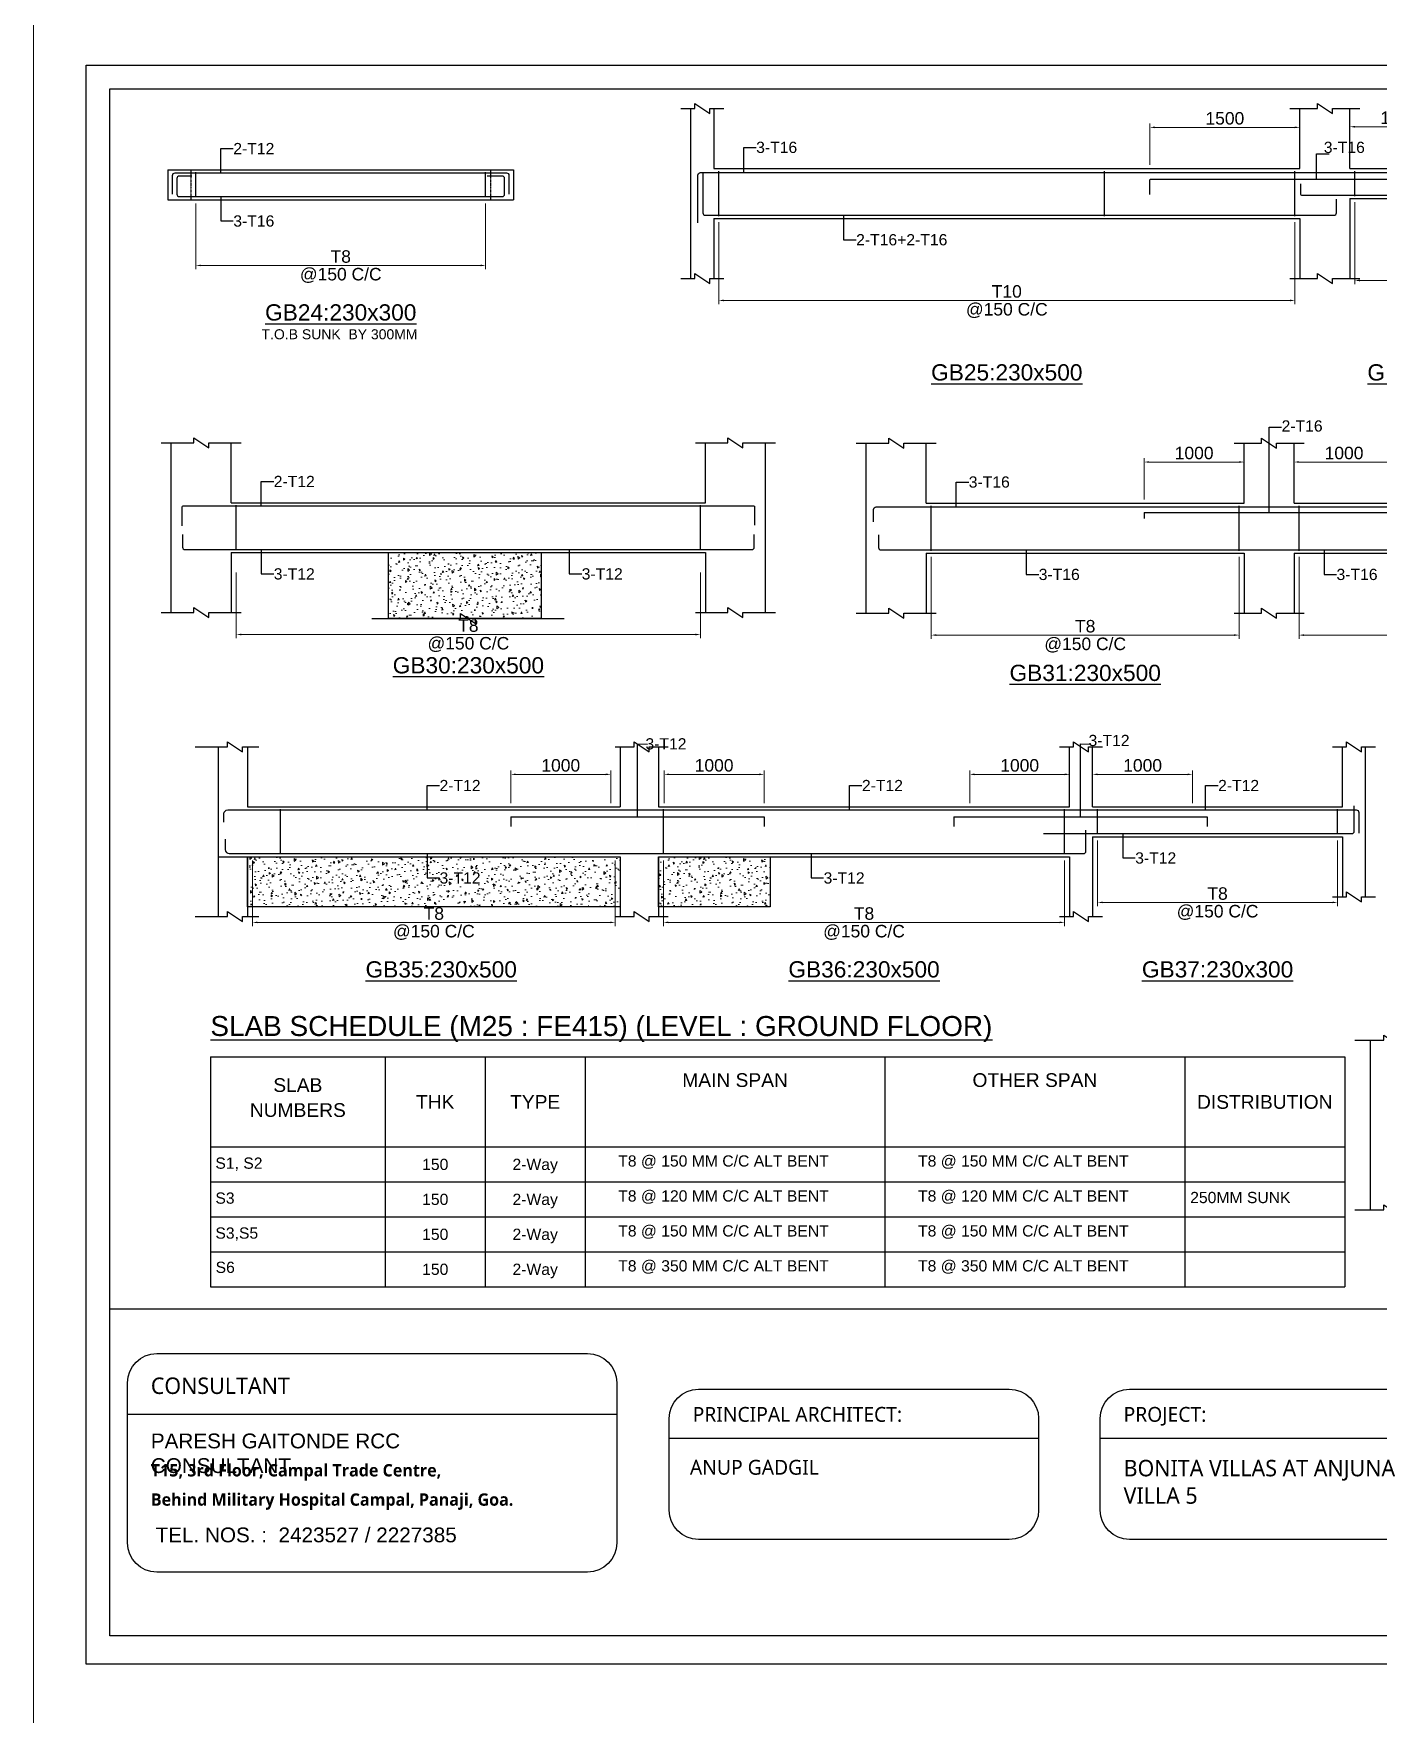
# Model space of a CAD drawing. Header units: millimetres. Extents: x 660818 to 959388, y -495289 to 50450.
# Drawn here: x 756397 to 783308, y -186586 to -152937 of the extents above; entities that cross this region are included whole.
import ezdxf
from ezdxf.enums import TextEntityAlignment as Align

# ---------------------------------------------------------------- set-up
doc = ezdxf.new("R2010")
doc.units = ezdxf.units.MM
doc.header["$LTSCALE"] = 0.01
doc.header["$MEASUREMENT"] = 0
doc.header["$PDMODE"] = 35
doc.linetypes.add('SCHidden', pattern=[0.375, 0.25, -0.125])
for name, color, linetype in [('Concrete Line', 2, 'Continuous'), ('Cut Line', 31, 'Continuous'), ('Dimension', 31, 'Continuous'), ('Labels', 4, 'Continuous'), ('Link', 225, 'Continuous'), ('RAFT', 1, 'Continuous'), ('Reinforcement', 130, 'Continuous'), ('Schedule Border', 60, 'Continuous'), ('Schedule Header', 4, 'Continuous'), ('Schedule Line', 60, 'Continuous'), ('Text', 7, 'Continuous')]:
    doc.layers.add(name, color=color, linetype=linetype)
doc.layers.add('E-Switch board', color=71, linetype='Continuous', lineweight=20)
doc.layers.add('elevation', color=123, linetype='Continuous', lineweight=15)
doc.styles.add('SC-FGT2', font='sanss___.ttf')
doc.styles.add('SC-FTG1', font='SansSerif')
doc.styles.add('SC-SansSerif', font='SansSerif')
doc.styles.get("Standard").update_dxf_attribs({"font": 'arial.ttf'})
doc.dimstyles.new('SCBBSDimStyl', dxfattribs={"dimtxt": 250, "dimasz": 100, "dimexe": 75, "dimexo": 75, "dimgap": 50, "dimtad": 1, "dimtoh": 1, "dimdec": 0, "dimzin": 0, "dimdsep": 46, "dimtxsty": 'SC-SansSerif', "dimcen": 0.045, "dimclrd": 8, "dimclre": 8, "dimclrt": 31, "dimadec": 0, "dimazin": 0, "dimtfac": 1, "dimtdec": 0, "dimtix": 1, "dimtofl": 0, "dimtmove": 0, "dimatfit": 3, "dimfxl": 1, "dimtolj": 1, "dimtzin": 0, "dimlwd": 0, "dimlwe": 0, "dimarcsym": 0})
doc.dimstyles.get("Standard").update_dxf_attribs({"dimtxt": 200, "dimasz": 0.18, "dimexe": 0.18, "dimexo": 0.0625, "dimgap": 0.09, "dimtad": 0, "dimtih": 1, "dimtoh": 1, "dimdec": 1, "dimzin": 0, "dimdsep": 46, "dimtxsty": 'Standard', "dimcen": 0.09, "dimadec": 0, "dimazin": 0, "dimtfac": 1, "dimtdec": 1, "dimtofl": 0, "dimtmove": 0, "dimatfit": 3, "dimfxl": 1, "dimtolj": 1, "dimtzin": 0, "dimarcsym": 0})

# ---------------------------------------------------------------- blocks, each defined once
blk = doc.blocks.new('*D821')
at = {"layer": 'Defpoints', "color": 0, "transparency": 16777216}
for p in [(760452, -163652), (769742, -163652), (769742, -164967)]:
    blk.add_point(p, dxfattribs=at)
at = {"layer": 'Dimension', "color": 8, "lineweight": 0, "transparency": 16777216}
for p, q in [((760452, -163727), (760452, -165042)), ((769742, -163727), (769742, -165042)), ((760552, -164967), (769642, -164967))]:
    blk.add_line(p, q, dxfattribs=at)
at = {"layer": 'Dimension', "color": 8, "transparency": 16777216}
for points in [[(760552, -164951), (760552, -164984), (760452, -164967)], [(769642, -164951), (769642, -164984), (769742, -164967)]]:
    blk.add_solid(points, dxfattribs=at)
at = {"layer": 'Dimension', "color": 31, "transparency": 16777216, "char_height": 250, "style": 'SC-SansSerif'}
for s, insert, attachment_point in [('\\A1;T8', (765097, -164917), 8), ('\\A1;@150 C/C', (765097, -165017), 2)]:
    blk.add_mtext(s, dxfattribs=dict(at, insert=insert, attachment_point=attachment_point))
blk = doc.blocks.new('*D822')
at = {"layer": 'Defpoints', "color": 0, "transparency": 16777216}
for p in [(774361, -163339), (780521, -163339), (780521, -164979)]:
    blk.add_point(p, dxfattribs=at)
at = {"layer": 'Dimension', "color": 8, "lineweight": 0, "transparency": 16777216}
for p, q in [((774361, -163414), (774361, -165054)), ((780521, -163414), (780521, -165054)), ((774461, -164979), (780421, -164979))]:
    blk.add_line(p, q, dxfattribs=at)
at = {"layer": 'Dimension', "color": 8, "transparency": 16777216}
for points in [[(774461, -164962), (774461, -164996), (774361, -164979)], [(780421, -164962), (780421, -164996), (780521, -164979)]]:
    blk.add_solid(points, dxfattribs=at)
at = {"layer": 'Dimension', "color": 31, "transparency": 16777216, "char_height": 250, "style": 'SC-SansSerif'}
for s, insert, attachment_point in [('\\A1;T8', (777441, -164929), 8), ('\\A1;@150 C/C', (777441, -165029), 2)]:
    blk.add_mtext(s, dxfattribs=dict(at, insert=insert, attachment_point=attachment_point))
blk = doc.blocks.new('*D823')
at = {"layer": 'Defpoints', "color": 0, "transparency": 16777216}
for p in [(781721, -163339), (790351, -163339), (790351, -164979)]:
    blk.add_point(p, dxfattribs=at)
at = {"layer": 'Dimension', "color": 8, "lineweight": 0, "transparency": 16777216}
for p, q in [((781721, -163414), (781721, -165054)), ((790351, -163414), (790351, -165054)), ((781821, -164979), (790251, -164979))]:
    blk.add_line(p, q, dxfattribs=at)
at = {"layer": 'Dimension', "color": 8, "transparency": 16777216}
for points in [[(781821, -164962), (781821, -164996), (781721, -164979)], [(790251, -164962), (790251, -164996), (790351, -164979)]]:
    blk.add_solid(points, dxfattribs=at)
at = {"layer": 'Dimension', "color": 31, "transparency": 16777216, "char_height": 250, "attachment_point": 5, "style": 'SC-SansSerif'}
for s, insert in [('\\A1;T8', (786036, -164800)), ('\\A1;@120 C/C', (786036, -165181))]:
    blk.add_mtext(s, dxfattribs=dict(at, insert=insert))
blk = doc.blocks.new('*D808')
at = {"layer": 'Defpoints', "color": 0, "transparency": 16777216}
for p in [(780621, -161514), (778621, -162339), (780621, -162339)]:
    blk.add_point(p, dxfattribs=at)
at = {"layer": 'Dimension', "color": 8, "lineweight": 0, "transparency": 16777216}
for p, q in [((778621, -162264), (778621, -161439)), ((778721, -161514), (780521, -161514)), ((780621, -162264), (780621, -161439))]:
    blk.add_line(p, q, dxfattribs=at)
at = {"layer": 'Dimension', "color": 8, "transparency": 16777216}
for points in [[(778721, -161497), (778721, -161531), (778621, -161514)], [(780521, -161497), (780521, -161531), (780621, -161514)]]:
    blk.add_solid(points, dxfattribs=at)
at = {"layer": 'Dimension', "color": 31, "transparency": 16777216, "insert": (779621, -161335), "char_height": 250, "attachment_point": 5, "style": 'SC-SansSerif'}
blk.add_mtext('\\A1;1000', dxfattribs=at)
blk = doc.blocks.new('*D809')
at = {"layer": 'Defpoints', "color": 0, "transparency": 16777216}
for p in [(783621, -161514), (781621, -162339), (783621, -162339)]:
    blk.add_point(p, dxfattribs=at)
at = {"layer": 'Dimension', "color": 8, "lineweight": 0, "transparency": 16777216}
for p, q in [((781621, -162264), (781621, -161439)), ((781721, -161514), (783521, -161514)), ((783621, -162264), (783621, -161439))]:
    blk.add_line(p, q, dxfattribs=at)
at = {"layer": 'Dimension', "color": 8, "transparency": 16777216}
for points in [[(781721, -161497), (781721, -161531), (781621, -161514)], [(783521, -161497), (783521, -161531), (783621, -161514)]]:
    blk.add_solid(points, dxfattribs=at)
at = {"layer": 'Dimension', "color": 31, "transparency": 16777216, "insert": (782621, -161335), "char_height": 250, "attachment_point": 5, "style": 'SC-SansSerif'}
blk.add_mtext('\\A1;1000', dxfattribs=at)
blk = doc.blocks.new('*D810')
at = {"layer": 'Defpoints', "color": 0, "transparency": 16777216}
for p in [(760776, -169416), (768036, -169416), (768036, -170731)]:
    blk.add_point(p, dxfattribs=at)
at = {"layer": 'Dimension', "color": 8, "lineweight": 0, "transparency": 16777216}
for p, q in [((760776, -169491), (760776, -170806)), ((768036, -169491), (768036, -170806)), ((760876, -170731), (767936, -170731))]:
    blk.add_line(p, q, dxfattribs=at)
at = {"layer": 'Dimension', "color": 8, "transparency": 16777216}
for points in [[(760876, -170714), (760876, -170747), (760776, -170731)], [(767936, -170714), (767936, -170747), (768036, -170731)]]:
    blk.add_solid(points, dxfattribs=at)
at = {"layer": 'Dimension', "color": 31, "transparency": 16777216, "char_height": 250, "style": 'SC-SansSerif'}
for s, insert, attachment_point in [('\\A1;T8', (764406, -170681), 8), ('\\A1;@150 C/C', (764406, -170781), 2)]:
    blk.add_mtext(s, dxfattribs=dict(at, insert=insert, attachment_point=attachment_point))
blk = doc.blocks.new('*D811')
at = {"layer": 'Defpoints', "color": 0, "transparency": 16777216}
for p in [(769000, -169416), (777030, -169416), (777030, -170731)]:
    blk.add_point(p, dxfattribs=at)
at = {"layer": 'Dimension', "color": 8, "lineweight": 0, "transparency": 16777216}
for p, q in [((769000, -169491), (769000, -170806)), ((777030, -169491), (777030, -170806)), ((769100, -170731), (776930, -170731))]:
    blk.add_line(p, q, dxfattribs=at)
at = {"layer": 'Dimension', "color": 8, "transparency": 16777216}
for points in [[(769100, -170714), (769100, -170747), (769000, -170731)], [(776930, -170714), (776930, -170747), (777030, -170731)]]:
    blk.add_solid(points, dxfattribs=at)
at = {"layer": 'Dimension', "color": 31, "transparency": 16777216, "char_height": 250, "style": 'SC-SansSerif'}
for s, insert, attachment_point in [('\\A1;T8', (773015, -170681), 8), ('\\A1;@150 C/C', (773015, -170781), 2)]:
    blk.add_mtext(s, dxfattribs=dict(at, insert=insert, attachment_point=attachment_point))
blk = doc.blocks.new('*D812')
at = {"layer": 'Defpoints', "color": 0, "transparency": 16777216}
for p in [(777690, -169016), (782490, -169016), (782490, -170331)]:
    blk.add_point(p, dxfattribs=at)
at = {"layer": 'Dimension', "color": 8, "lineweight": 0, "transparency": 16777216}
for p, q in [((777690, -169091), (777690, -170406)), ((782490, -169091), (782490, -170406)), ((777790, -170331), (782390, -170331))]:
    blk.add_line(p, q, dxfattribs=at)
at = {"layer": 'Dimension', "color": 8, "transparency": 16777216}
for points in [[(777790, -170314), (777790, -170347), (777690, -170331)], [(782390, -170314), (782390, -170347), (782490, -170331)]]:
    blk.add_solid(points, dxfattribs=at)
at = {"layer": 'Dimension', "color": 31, "transparency": 16777216, "char_height": 250, "style": 'SC-SansSerif'}
for s, insert, attachment_point in [('\\A1;T8', (780090, -170281), 8), ('\\A1;@150 C/C', (780090, -170381), 2)]:
    blk.add_mtext(s, dxfattribs=dict(at, insert=insert, attachment_point=attachment_point))
blk = doc.blocks.new('*D850')
at = {"layer": 'Defpoints', "color": 0, "transparency": 16777216}
for p in [(779590, -167767), (777590, -168416), (779590, -168416)]:
    blk.add_point(p, dxfattribs=at)
at = {"layer": 'Dimension', "color": 8, "lineweight": 0, "transparency": 16777216}
for p, q in [((777590, -168341), (777590, -167692)), ((777690, -167767), (779490, -167767)), ((779590, -168341), (779590, -167692))]:
    blk.add_line(p, q, dxfattribs=at)
at = {"layer": 'Dimension', "color": 8, "transparency": 16777216}
for points in [[(777690, -167750), (777690, -167784), (777590, -167767)], [(779490, -167750), (779490, -167784), (779590, -167767)]]:
    blk.add_solid(points, dxfattribs=at)
at = {"layer": 'Dimension', "color": 31, "transparency": 16777216, "insert": (778590, -167588), "char_height": 250, "attachment_point": 5, "style": 'SC-SansSerif'}
blk.add_mtext('\\A1;1000', dxfattribs=at)
blk = doc.blocks.new('*D813')
at = {"layer": 'Defpoints', "color": 0, "transparency": 16777216}
for p in [(777130, -167767), (775130, -168416), (777130, -168416)]:
    blk.add_point(p, dxfattribs=at)
at = {"layer": 'Dimension', "color": 8, "lineweight": 0, "transparency": 16777216}
for p, q in [((775130, -168341), (775130, -167692)), ((775230, -167767), (777030, -167767)), ((777130, -168341), (777130, -167692))]:
    blk.add_line(p, q, dxfattribs=at)
at = {"layer": 'Dimension', "color": 8, "transparency": 16777216}
for points in [[(775230, -167750), (775230, -167784), (775130, -167767)], [(777030, -167750), (777030, -167784), (777130, -167767)]]:
    blk.add_solid(points, dxfattribs=at)
at = {"layer": 'Dimension', "color": 31, "transparency": 16777216, "insert": (776130, -167588), "char_height": 250, "attachment_point": 5, "style": 'SC-SansSerif'}
blk.add_mtext('\\A1;1000', dxfattribs=at)
blk = doc.blocks.new('*D814')
at = {"layer": 'Defpoints', "color": 0, "transparency": 16777216}
for p in [(771015, -167767), (769015, -168416), (771015, -168416)]:
    blk.add_point(p, dxfattribs=at)
at = {"layer": 'Dimension', "color": 8, "lineweight": 0, "transparency": 16777216}
for p, q in [((769015, -168341), (769015, -167692)), ((769115, -167767), (770915, -167767)), ((771015, -168341), (771015, -167692))]:
    blk.add_line(p, q, dxfattribs=at)
at = {"layer": 'Dimension', "color": 8, "transparency": 16777216}
for points in [[(769115, -167750), (769115, -167784), (769015, -167767)], [(770915, -167750), (770915, -167784), (771015, -167767)]]:
    blk.add_solid(points, dxfattribs=at)
at = {"layer": 'Dimension', "color": 31, "transparency": 16777216, "insert": (770015, -167588), "char_height": 250, "attachment_point": 5, "style": 'SC-SansSerif'}
blk.add_mtext('\\A1;1000', dxfattribs=at)
blk = doc.blocks.new('*D815')
at = {"layer": 'Defpoints', "color": 0, "transparency": 16777216}
for p in [(767946, -167767), (765946, -168416), (767946, -168416)]:
    blk.add_point(p, dxfattribs=at)
at = {"layer": 'Dimension', "color": 8, "lineweight": 0, "transparency": 16777216}
for p, q in [((765946, -168341), (765946, -167692)), ((766046, -167767), (767846, -167767)), ((767946, -168341), (767946, -167692))]:
    blk.add_line(p, q, dxfattribs=at)
at = {"layer": 'Dimension', "color": 8, "transparency": 16777216}
for points in [[(766046, -167750), (766046, -167784), (765946, -167767)], [(767846, -167750), (767846, -167784), (767946, -167767)]]:
    blk.add_solid(points, dxfattribs=at)
at = {"layer": 'Dimension', "color": 31, "transparency": 16777216, "insert": (766946, -167588), "char_height": 250, "attachment_point": 5, "style": 'SC-SansSerif'}
blk.add_mtext('\\A1;1000', dxfattribs=at)
blk = doc.blocks.new('*D817')
at = {"layer": 'Defpoints', "color": 0, "transparency": 16777216}
for p in [(759643, -156263), (765443, -156263), (765443, -157578)]:
    blk.add_point(p, dxfattribs=at)
at = {"layer": 'Dimension', "color": 8, "lineweight": 0, "transparency": 16777216}
for p, q in [((759643, -156338), (759643, -157653)), ((765443, -156338), (765443, -157653)), ((759743, -157578), (765343, -157578))]:
    blk.add_line(p, q, dxfattribs=at)
at = {"layer": 'Dimension', "color": 8, "transparency": 16777216}
for points in [[(759743, -157562), (759743, -157595), (759643, -157578)], [(765343, -157562), (765343, -157595), (765443, -157578)]]:
    blk.add_solid(points, dxfattribs=at)
at = {"layer": 'Dimension', "color": 31, "transparency": 16777216, "char_height": 250, "style": 'SC-SansSerif'}
for s, insert, attachment_point in [('\\A1;T8', (762543, -157528), 8), ('\\A1;@150 C/C', (762543, -157628), 2)]:
    blk.add_mtext(s, dxfattribs=dict(at, insert=insert, attachment_point=attachment_point))
blk = doc.blocks.new('*D836')
at = {"layer": 'Defpoints', "color": 0, "transparency": 16777216}
for p in [(770107, -156639), (781637, -156639), (781637, -158279)]:
    blk.add_point(p, dxfattribs=at)
at = {"layer": 'Dimension', "color": 8, "lineweight": 0, "transparency": 16777216}
for p, q in [((770107, -156714), (770107, -158354)), ((781637, -156714), (781637, -158354)), ((770207, -158279), (781537, -158279))]:
    blk.add_line(p, q, dxfattribs=at)
at = {"layer": 'Dimension', "color": 8, "transparency": 16777216}
for points in [[(770207, -158262), (770207, -158296), (770107, -158279)], [(781537, -158262), (781537, -158296), (781637, -158279)]]:
    blk.add_solid(points, dxfattribs=at)
at = {"layer": 'Dimension', "color": 31, "transparency": 16777216, "char_height": 250, "attachment_point": 5, "style": 'SC-SansSerif'}
for s, insert in [('\\A1;T10', (775872, -158100)), ('\\A1;@150 C/C', (775872, -158481))]:
    blk.add_mtext(s, dxfattribs=dict(at, insert=insert))
blk = doc.blocks.new('*D837')
at = {"layer": 'Defpoints', "color": 0, "transparency": 16777216}
for p in [(782837, -156239), (786367, -156239), (786367, -157879)]:
    blk.add_point(p, dxfattribs=at)
at = {"layer": 'Dimension', "color": 8, "lineweight": 0, "transparency": 16777216}
for p, q in [((782837, -156314), (782837, -157954)), ((786367, -156314), (786367, -157954)), ((782937, -157879), (786267, -157879))]:
    blk.add_line(p, q, dxfattribs=at)
at = {"layer": 'Dimension', "color": 8, "transparency": 16777216}
for points in [[(782937, -157862), (782937, -157896), (782837, -157879)], [(786267, -157862), (786267, -157896), (786367, -157879)]]:
    blk.add_solid(points, dxfattribs=at)
at = {"layer": 'Dimension', "color": 31, "transparency": 16777216, "char_height": 250, "style": 'SC-SansSerif'}
for s, insert, attachment_point in [('\\A1;T8', (784602, -157829), 8), ('\\A1;@150 C/C', (784602, -157929), 2)]:
    blk.add_mtext(s, dxfattribs=dict(at, insert=insert, attachment_point=attachment_point))
blk = doc.blocks.new('*D840')
at = {"layer": 'Defpoints', "color": 0, "transparency": 16777216}
for p in [(781736, -154814), (778736, -155639), (781736, -155639)]:
    blk.add_point(p, dxfattribs=at)
at = {"layer": 'Dimension', "color": 8, "lineweight": 0, "transparency": 16777216}
for p, q in [((778736, -155564), (778736, -154739)), ((781736, -155564), (781736, -154739)), ((778836, -154814), (781636, -154814))]:
    blk.add_line(p, q, dxfattribs=at)
at = {"layer": 'Dimension', "color": 8, "transparency": 16777216}
for points in [[(778836, -154797), (778836, -154831), (778736, -154814)], [(781636, -154797), (781636, -154831), (781736, -154814)]]:
    blk.add_solid(points, dxfattribs=at)
at = {"layer": 'Dimension', "color": 31, "transparency": 16777216, "insert": (780236, -154635), "char_height": 250, "attachment_point": 5, "style": 'SC-SansSerif'}
blk.add_mtext('\\A1;1500', dxfattribs=at)
blk = doc.blocks.new('*D852')
at = {"layer": 'Defpoints', "color": 0, "transparency": 16777216}
for p in [(784736, -154802), (782737, -155639), (784736, -155693)]:
    blk.add_point(p, dxfattribs=at)
at = {"layer": 'Dimension', "color": 8, "lineweight": 0, "transparency": 16777216}
for p, q in [((782737, -155564), (782737, -154727)), ((784736, -155618), (784736, -154727)), ((782837, -154802), (784636, -154802))]:
    blk.add_line(p, q, dxfattribs=at)
at = {"layer": 'Dimension', "color": 8, "transparency": 16777216}
for points in [[(782837, -154785), (782837, -154819), (782737, -154802)], [(784636, -154785), (784636, -154819), (784736, -154802)]]:
    blk.add_solid(points, dxfattribs=at)
at = {"layer": 'Dimension', "color": 31, "transparency": 16777216, "insert": (783736, -154623), "char_height": 250, "attachment_point": 5, "style": 'SC-SansSerif'}
blk.add_mtext('\\A1;1000', dxfattribs=at)

msp = doc.modelspace()

# ---------------------------------------------------------------- hatches: boundary and pattern name
at = {"layer": 'elevation', "ltscale": 0.5}
h = msp.add_hatch(dxfattribs=at)
h.set_pattern_fill('AR-CONC', color=3, scale=50, angle=45)
h.set_pattern_definition([(95, (-253510.21, 664198.65), (275.776, 231.40354), [37.5, -412.5]), (40, (-253510.2, 664198.65), (-314.99608, 216.88407), [30, -330]), (145.451444, (-253487.23, 664217.93), (-39.22008, 448.28761), [31.8701, -350.57106]), (91.1842, (-253580.93, 664269.36), (435.8467, 318.80689), [56.25, -618.75]), (141.635635, (-253544.6, 664295.93), (-13.95003, 674.85583), [47.80517, -525.85688]), (36.184164, (-253580.9, 664269.36), (-13.95003, 674.85583), [45, -495]), (66, (-253527.9, 664287.04), (353.385786, 68.69124), [37.5, -412.5]), (11, (-253527.9, 664287.04), (-170.3543, 342.40422), [30, -330]), (116.451445, (-253498.44, 664292.76), (183.03149, 411.09545), [31.8701, -350.57106]), (82.5, (-253510.21, 664198.65), (-113.396593, 121.994909), [0, -326, 0, -335, 0, -331.25]), (52.5, (-253510.21, 664198.65), (-46.43647, 232.454725), [0, -191, 0, -318.5, 0, -126.25]), (12.5, (-253589.06, 664119.81), (196.709084, 180.760381), [0, -125, 0, -390, 0, -517.5]), (2.5, (-253624.41, 664084.45), (170.79499, 241.579903), [0, -162.5, 0, -259, 0, -367.5])])
h.paths.add_polyline_path([(766554.947, -164643.443), (766554.947, -163328.443), (763501.771, -163328.443), (763501.771, -164643.443)])
h = msp.add_hatch(dxfattribs=at)
h.set_pattern_fill('AR-CONC', color=3, scale=50, angle=45)
h.set_pattern_definition([(95, (-257106.2, 658111.3), (275.776, 231.40354), [37.5, -412.5]), (40, (-257106.2, 658111.3), (-314.99608, 216.88407), [30, -330]), (145.451444, (-257083.23, 658130.57), (-39.22008, 448.28761), [31.8701, -350.57106]), (91.1842, (-257176.9, 658182), (435.8467, 318.80689), [56.25, -618.75]), (141.635635, (-257140.6, 658208.57), (-13.95003, 674.85583), [47.80517, -525.85688]), (36.184164, (-257176.9, 658182), (-13.95003, 674.85583), [45, -495]), (66, (-257123.9, 658199.68), (353.385786, 68.69124), [37.5, -412.5]), (11, (-257123.9, 658199.68), (-170.3543, 342.40422), [30, -330]), (116.451445, (-257094.44, 658205.4), (183.03149, 411.09545), [31.8701, -350.57106]), (82.5, (-257106.21, 658111.29), (-113.396593, 121.994909), [0, -326, 0, -335, 0, -331.25]), (52.5, (-257106.2, 658111.29), (-46.43647, 232.454725), [0, -191, 0, -318.5, 0, -126.25]), (12.5, (-257185.05, 658032.44), (196.709084, 180.760381), [0, -125, 0, -390, 0, -517.5]), (2.5, (-257220.4, 657997.1), (170.79499, 241.579903), [0, -162.5, 0, -259, 0, -367.5])])
h.paths.add_polyline_path([(760675.779, -169415.806), (760675.779, -170421.792), (768135.779, -170421.792), (768135.779, -169415.806)])
h = msp.add_hatch(dxfattribs=at)
h.set_pattern_fill('AR-CONC', color=3, scale=50, angle=45)
h.set_pattern_definition([(95, (-248112.02, 658111.3), (275.776, 231.40354), [37.5, -412.5]), (40, (-248112.02, 658111.3), (-314.99608, 216.88407), [30, -330]), (145.451444, (-248089.04, 658130.57), (-39.22008, 448.28761), [31.8701, -350.57106]), (91.1842, (-248182.73, 658182), (435.8467, 318.80689), [56.25, -618.75]), (141.635635, (-248146.4, 658208.57), (-13.95003, 674.85583), [47.80517, -525.85688]), (36.184164, (-248182.73, 658182), (-13.95003, 674.85583), [45, -495]), (66, (-248129.7, 658199.68), (353.385786, 68.69124), [37.5, -412.5]), (11, (-248129.7, 658199.68), (-170.3543, 342.40422), [30, -330]), (116.451445, (-248100.25, 658205.4), (183.03149, 411.09545), [31.8701, -350.57106]), (82.5, (-248112.02, 658111.29), (-113.396593, 121.994909), [0, -326, 0, -335, 0, -331.25]), (52.5, (-248112.02, 658111.29), (-46.43647, 232.454725), [0, -191, 0, -318.5, 0, -126.25]), (12.5, (-248190.86, 658032.44), (196.709084, 180.760381), [0, -125, 0, -390, 0, -517.5]), (2.5, (-248226.22, 657997.1), (170.79499, 241.579903), [0, -162.5, 0, -259, 0, -367.5])])
h.paths.add_polyline_path([(771139.305, -170421.792), (771139.305, -169415.806), (768899.966, -169415.806), (768899.966, -170421.792)])

# ---------------------------------------------------------------- linework, layer by layer
at = {"color": 151}
for p, q in [((758274.19, -180578.377), (768068.245, -180578.377)), ((769116.962, -181058.766), (776509.121, -181058.766)), ((777741.115, -181058.766), (785860.699, -181058.766))]:
    msp.add_line(p, q, dxfattribs=at)
for points in [[(758860.66, -179362.551), (767481.774, -179362.551, -0.414213562), (768068.245, -179949.021), (768068.245, -183150.704, -0.414213562), (767481.774, -183737.174), (758860.66, -183737.174, -0.414213562), (758274.19, -183150.704), (758274.19, -179949.021, -0.414213562)], [(769703.433, -180076.665), (775922.65, -180076.665, -0.414213562), (776509.121, -180663.136), (776509.121, -182499.232, -0.414213562), (775922.65, -183085.702), (769703.433, -183085.702, -0.414213562), (769116.962, -182499.232), (769116.962, -180663.136, -0.414213562)], [(778327.586, -180076.665), (785274.229, -180076.665, -0.414213562), (785860.699, -180663.136), (785860.699, -182499.232, -0.414213562), (785274.229, -183085.702), (778327.586, -183085.702, -0.414213562), (777741.115, -182499.232), (777741.115, -180663.136, -0.414213562)]]:
    msp.add_lwpolyline(points, format="xyb", close=True, dxfattribs=at)
at = {"layer": 'Concrete Line'}
for p, q in [((769546.828, -155639.052), (769546.828, -154439.052)), ((770006.828, -154439.052), (770006.828, -155639.052)), ((781736.828, -155639.052), (781736.828, -154439.052)), ((782736.828, -155639.052), (782736.828, -154439.052)), ((769546.828, -157839.052), (769546.828, -155639.052)), ((782736.828, -156239.052), (782736.828, -157839.052)), ((770006.828, -156639.052), (770006.828, -157839.052)), ((781736.828, -156639.052), (781736.828, -157839.052)), ((759152.281, -164528.443), (759152.281, -161128.443)), ((760352.281, -162328.443), (760352.281, -161128.443)), ((769842.281, -162328.443), (769842.281, -161128.443)), ((771042.281, -164528.443), (771042.281, -161128.443)), ((773060.822, -164539.02), (773060.822, -161139.02)), ((774260.822, -162339.02), (774260.822, -161139.02)), ((780620.822, -162339.02), (780620.822, -161139.02)), ((781620.822, -162339.02), (781620.822, -161139.02)), ((760352.281, -163328.443), (760352.281, -164528.443)), ((769842.281, -163328.443), (769842.281, -164528.443)), ((774260.822, -163339.02), (774260.822, -164539.02)), ((780620.822, -163339.02), (780620.822, -164539.02)), ((781620.822, -163339.02), (781620.822, -164539.02)), ((760096.121, -170615.806), (760096.121, -167215.806)), ((760675.779, -167215.806), (760675.779, -168415.806)), ((768135.779, -167215.806), (768135.779, -168415.806)), ((768899.966, -167215.806), (768899.966, -168415.806)), ((777129.966, -168415.806), (777129.966, -167215.806)), ((777589.966, -168415.806), (777589.966, -167215.806)), ((782589.966, -168415.806), (782589.966, -167215.806)), ((783049.966, -170215.806), (783049.966, -167215.806)), ((777589.966, -169015.806), (777589.966, -170615.806)), ((782589.966, -169015.806), (782589.966, -170215.806)), ((760675.779, -169415.806), (760675.779, -170615.806)), ((768135.779, -169415.806), (768135.779, -170615.806)), ((768899.966, -169415.806), (768899.966, -170615.806)), ((777129.966, -169415.806), (777129.966, -170615.806)), ((783149.712, -176485.475), (783149.712, -173088.129))]:
    msp.add_line(p, q, dxfattribs=at)
for points in [[(759082.784, -155663.494), (759542.784, -155663.494)], [(759082.784, -155663.494), (759082.784, -156263.494)], [(759542.784, -155663.494), (765542.784, -155663.494)], [(765542.784, -155663.494), (766002.784, -155663.494)], [(766002.784, -155663.494), (766002.784, -156263.494)], [(770006.828, -155639.052), (781736.828, -155639.052)], [(782736.828, -155639.052), (786466.828, -155639.052)], [(759082.784, -156263.494), (759542.784, -156263.494)], [(759542.784, -156263.494), (765542.784, -156263.494)], [(765542.784, -156263.494), (766002.784, -156263.494)], [(782736.828, -156239.052), (786466.828, -156239.052)], [(770006.828, -156639.052), (781736.828, -156639.052)], [(760352.281, -162328.443), (769842.281, -162328.443)], [(774260.822, -162339.02), (780620.822, -162339.02)], [(781620.822, -162339.02), (790350.822, -162339.02)], [(760352.281, -163328.443), (769842.281, -163328.443)], [(774260.822, -163339.02), (780620.822, -163339.02)], [(781620.822, -163339.02), (790350.822, -163339.02)], [(760675.779, -168415.806), (765169.966, -168415.806)], [(765169.966, -168415.806), (768135.779, -168415.806)], [(768899.966, -168415.806), (777129.966, -168415.806)], [(777589.966, -168415.806), (782589.966, -168415.806)], [(777589.966, -169015.806), (782589.966, -169015.806)], [(760096.121, -169415.806), (761439.966, -169415.806)], [(768899.966, -169415.806), (777129.966, -169415.806)]]:
    msp.add_lwpolyline(points, dxfattribs=at)
at = {"layer": 'Concrete Line', "color": 8, "linetype": 'SCHidden'}
for points in [[(759542.784, -155663.494), (759542.784, -156263.494)], [(765542.784, -155663.494), (765542.784, -156263.494)]]:
    msp.add_lwpolyline(points, dxfattribs=at)
at = {"layer": 'Cut Line'}
for points in [[(769346.828, -154439.052), (769626.828, -154439.052), (769626.828, -154339.052), (769926.828, -154539.052), (769926.828, -154439.052), (770206.828, -154439.052)], [(781536.828, -154439.052), (782086.828, -154439.052), (782086.828, -154339.052), (782386.828, -154539.052), (782386.828, -154439.052), (782936.828, -154439.052)], [(769346.828, -157839.052), (769626.828, -157839.052), (769626.828, -157739.052), (769926.828, -157939.052), (769926.828, -157839.052), (770206.828, -157839.052)], [(781536.828, -157839.052), (782086.828, -157839.052), (782086.828, -157739.052), (782386.828, -157939.052), (782386.828, -157839.052), (782936.828, -157839.052)], [(758952.281, -161128.443), (759602.281, -161128.443), (759602.281, -161028.443), (759902.281, -161228.443), (759902.281, -161128.443), (760552.281, -161128.443)], [(769642.281, -161128.443), (770292.281, -161128.443), (770292.281, -161028.443), (770592.281, -161228.443), (770592.281, -161128.443), (771242.281, -161128.443)], [(772860.822, -161139.02), (773510.822, -161139.02), (773510.822, -161039.02), (773810.822, -161239.02), (773810.822, -161139.02), (774460.822, -161139.02)], [(780420.822, -161139.02), (780970.822, -161139.02), (780970.822, -161039.02), (781270.822, -161239.02), (781270.822, -161139.02), (781820.822, -161139.02)], [(758952.281, -164528.443), (759602.281, -164528.443), (759602.281, -164428.443), (759902.281, -164628.443), (759902.281, -164528.443), (760552.281, -164528.443)], [(769642.281, -164528.443), (770292.281, -164528.443), (770292.281, -164428.443), (770592.281, -164628.443), (770592.281, -164528.443), (771242.281, -164528.443)], [(772860.822, -164539.02), (773510.822, -164539.02), (773510.822, -164439.02), (773810.822, -164639.02), (773810.822, -164539.02), (774460.822, -164539.02)], [(780420.822, -164539.02), (780970.822, -164539.02), (780970.822, -164439.02), (781270.822, -164639.02), (781270.822, -164539.02), (781820.822, -164539.02)], [(763163.82, -164643.443), (764938.82, -164643.443), (764938.82, -164543.443), (765238.82, -164743.443), (765238.82, -164643.443), (767013.82, -164643.443)], [(759630.029, -167215.806), (760274.09, -167215.806), (760274.09, -167115.806), (760574.09, -167315.806), (760574.09, -167215.806), (760901.227, -167215.806)], [(768035.779, -167215.806), (768415.804, -167215.806), (768415.804, -167115.806), (768715.804, -167315.806), (768715.804, -167215.806), (769095, -167215.806)], [(776929.966, -167215.806), (777209.966, -167215.806), (777209.966, -167115.806), (777509.966, -167315.806), (777509.966, -167215.806), (777789.966, -167215.806)], [(782389.966, -167215.806), (782669.966, -167215.806), (782669.966, -167115.806), (782969.966, -167315.806), (782969.966, -167215.806), (783249.966, -167215.806)], [(782389.966, -170215.806), (782669.966, -170215.806), (782669.966, -170115.806), (782969.966, -170315.806), (782969.966, -170215.806), (783249.966, -170215.806)], [(759630.029, -170615.806), (760274.09, -170615.806), (760274.09, -170515.806), (760574.09, -170715.806), (760574.09, -170615.806), (760901.227, -170615.806)], [(768035.779, -170615.806), (768415.804, -170615.806), (768415.804, -170515.806), (768715.804, -170715.806), (768715.804, -170615.806), (769095, -170615.806)], [(776929.966, -170615.806), (777209.966, -170615.806), (777209.966, -170515.806), (777509.966, -170715.806), (777509.966, -170615.806), (777789.966, -170615.806)], [(782833.645, -173088.129), (783417.824, -173088.129), (783417.824, -172988.129), (783717.824, -173188.129), (783717.824, -173088.129), (784181.468, -173088.129)], [(782833.645, -176485.475), (783417.824, -176485.475), (783417.824, -176385.475), (783717.824, -176585.475), (783717.824, -176485.475), (784181.468, -176485.475)]]:
    msp.add_lwpolyline(points, dxfattribs=at)
at = {"layer": 'E-Switch board', "ltscale": 0.1}
msp.add_line((756397.003, -74056.974), (756397.003, -223818.83), dxfattribs=at)
at = {"layer": 'Link'}
for p, q in [((759642.784, -156213.494), (759642.784, -155713.494)), ((765442.784, -156213.494), (765442.784, -155713.494)), ((770106.828, -156589.052), (770106.828, -155689.052)), ((777826.828, -156589.052), (777826.828, -155689.052)), ((781636.828, -156589.052), (781636.828, -155689.052)), ((782836.828, -156189.052), (782836.828, -155689.052)), ((760452.281, -163278.443), (760452.281, -162378.443)), ((769742.281, -163278.443), (769742.281, -162378.443)), ((774360.822, -163289.02), (774360.822, -162389.02)), ((780520.822, -163289.02), (780520.822, -162389.02)), ((781720.822, -163289.02), (781720.822, -162389.02)), ((761339.966, -169365.806), (761339.966, -168465.806)), ((768999.966, -169365.806), (768999.966, -168465.806)), ((777029.966, -169365.806), (777029.966, -168465.806)), ((777689.966, -168965.806), (777689.966, -168465.806)), ((782489.966, -168965.806), (782489.966, -168465.806))]:
    msp.add_line(p, q, dxfattribs=at)
at = {"layer": 'RAFT', "ltscale": 0.5}
for points in [[(763501.771, -163328.443), (766554.947, -163328.443), (766554.947, -164643.443), (763501.771, -164643.443)], [(760675.779, -169415.806), (768135.779, -169415.806), (768135.779, -170421.792), (760675.779, -170421.792)], [(760675.779, -169415.806), (768135.779, -169415.806), (768135.779, -170421.792), (760675.779, -170421.792)], [(768899.966, -169415.806), (771139.305, -169415.806), (771139.305, -170421.792), (768899.966, -170421.792)]]:
    msp.add_lwpolyline(points, close=True, dxfattribs=at)
at = {"layer": 'Reinforcement', "ltscale": 0.5}
for p, q in [((778620.822, -162523.404), (783620.822, -162523.404)), ((778620.822, -162523.404), (778620.822, -162642.299)), ((765945.568, -168615.374), (771014.96, -168615.374)), ((765945.568, -168615.374), (765945.568, -168808.211)), ((771014.96, -168615.374), (771014.96, -168808.211)), ((774812.84, -168615.374), (779882.232, -168615.374)), ((774812.84, -168615.374), (774812.84, -168808.211)), ((779882.232, -168615.374), (779882.232, -168808.211)), ((806199.217, -178474.198), (757921.252, -178474.198))]:
    msp.add_line(p, q, dxfattribs=at)
for points in [[(757451.636, -153571.967), (806815.887, -153571.967), (806815.887, -185579.211), (757451.636, -185579.211)], [(757921.252, -154043.183), (806199.217, -154043.183), (806199.217, -185014.944), (757921.252, -185014.944)]]:
    msp.add_lwpolyline(points, close=True, dxfattribs=at)
at = {"layer": 'Reinforcement'}
for points in [[(759176.784, -156151.494), (759176.784, -155775.494, -0.414213562), (759226.784, -155725.494), (765858.784, -155725.494, -0.414213562), (765908.784, -155775.494), (765908.784, -156151.494)], [(759564.784, -155789.494), (759314.784, -155789.494, 0.414213562), (759264.784, -155839.494), (759264.784, -156151.494, 0.414213562), (759314.784, -156201.494), (765770.784, -156201.494, 0.414213562), (765820.784, -156151.494), (765820.784, -155839.494, 0.414213562), (765770.784, -155789.494), (765470.784, -155789.494)], [(769690.828, -156725.052), (769690.828, -155771.052, -0.414213562), (769740.828, -155721.052), (778352.328, -155721.052)], [(769790.828, -155733.052), (769790.828, -156523.052, 0.414213562), (769840.828, -156573.052), (782419.828, -156573.052, 0.414213562), (782469.828, -156523.052), (782469.828, -156249.052)], [(778736.328, -156160.053), (778736.328, -155868.651, -0.414213562), (778756.328, -155848.651), (784656.107, -155848.651, -0.414213562), (784736.107, -155928.651), (784736.107, -156082.506)], [(781752.828, -155946.103), (781752.828, -156153.052, 0.414213562), (781772.828, -156173.052), (786687.047, -156173.052, 0.414213562), (786767.047, -156093.052), (786767.047, -155907.602)], [(759368.281, -162789.531), (759368.281, -162410.443, -0.414213562), (759388.281, -162390.443), (770805.781, -162390.443, -0.414213562), (770825.781, -162410.443), (770825.781, -162778.648)], [(773204.822, -162714.02), (773204.822, -162464.02, -0.414213562), (773254.822, -162414.02), (778120.822, -162414.02)], [(773304.822, -162973.02), (773304.822, -163223.02, 0.414213562), (773354.822, -163273.02), (790506.322, -163273.02, 0.414213562), (790556.322, -163223.02), (790556.322, -162688.075)], [(759376.281, -162966.443), (759376.281, -163216.443, 0.414213562), (759426.281, -163266.443), (770768.615, -163266.443, 0.414213367), (770818.615, -163216.443), (770818.615, -162966.443)], [(760204.047, -168724.045), (760204.047, -168557.806, -0.414213562), (760284.047, -168477.806), (782865.466, -168477.806, -0.414213562), (782915.466, -168527.806), (782915.466, -168945.806)], [(776605.966, -168953.806), (782775.966, -168953.806, 0.414213562), (782825.966, -168903.806), (782825.966, -168397.806)], [(760231.881, -169063.583), (760231.881, -169273.806, 0.414213562), (760311.881, -169353.806), (777405.466, -169353.806, 0.414213562), (777455.466, -169303.806), (777455.466, -168885.806)]]:
    msp.add_lwpolyline(points, format="xyb", dxfattribs=at)
for points in [[(778352.328, -155721.052), (785789.328, -155721.052)], [(778120.822, -162414.02), (784120.822, -162414.02)]]:
    msp.add_lwpolyline(points, dxfattribs=at)
at = {"layer": 'Schedule Border'}
for p, q in [((759934.227, -173425.047), (782634.227, -173425.047)), ((759934.227, -173425.047), (759934.227, -178025.047)), ((763434.227, -173425.047), (763434.227, -178025.047)), ((765434.227, -173425.047), (765434.227, -178025.047)), ((767434.227, -173425.047), (767434.227, -178025.047)), ((773434.227, -173425.047), (773434.227, -178025.047)), ((779434.227, -173425.047), (779434.227, -178025.047)), ((782634.227, -173425.047), (782634.227, -178025.047)), ((759934.227, -175225.047), (782634.227, -175225.047))]:
    msp.add_line(p, q, dxfattribs=at)
at = {"layer": 'Schedule Line'}
for p, q in [((759934.227, -175925.047), (782634.227, -175925.047)), ((759934.227, -176625.047), (782634.227, -176625.047)), ((759934.227, -177325.047), (782634.227, -177325.047)), ((759934.227, -178025.047), (782634.227, -178025.047))]:
    msp.add_line(p, q, dxfattribs=at)

# ---------------------------------------------------------------- texts
at = {"color": 151, "attachment_point": 1}
for s, width, heights, insert, char_height in [('{\\fLucida Calligraphy|b0|i0|c0|p66;CONSULTANT}', 1188.69725, [-329.132], (758742.526, -179842.483), 329.1316), ('{\\fLucida Calligraphy|b0|i0|c0|p66;PRINCIPAL ARCHITECT:}', 6566.54616, [-296.218], (769585.298, -180431.944), 296.21844), ('{\\fLucida Calligraphy|b0|i0|c0|p66;PROJECT:}', 3995.39936, [-296.218], (778209.451, -180431.944), 296.21844), ('PARESH GAITONDE RCC CONSULTANT', 7423.30961, [-805.474], (758742.526, -180963.573), 296.21844), ('{\\fLucida Calligraphy|b1|i0|c0|p66;T15, 3rd Floor, Campal Trade Centre,}', 7423.30961, [-329.132], (758742.526, -181576.036), 246.8487), ('{\\fLucida Calligraphy|b0|i0|c0|p66;\\H0.9x;\\C40;ANUP GADGIL}', 4174.97483, [-296.218], (769531.217, -181491.234), 329.1316), ('{\\fLucida Calligraphy|b0|i0|c0|p66;\\C40;BONITA VILLAS AT ANJUNA\\PVILLA 5}', 10645.03101, [2152.893], (778209.451, -181491.234), 329.1316), ('{\\fLucida Calligraphy|b1|i0|c0|p66;Behind Military Hospital Campal, Panaji, Goa.}', 9060.06026, [-329.132], (758742.526, -182162.128), 246.8487)]:
    msp.add_mtext_dynamic_manual_height_columns(s, width=width, gutter_width=12.5, heights=heights, dxfattribs=dict(at, insert=insert, char_height=char_height))
at = {"color": 151, "insert": (758837.785, -182844.986), "char_height": 296.21844, "width": 8957.0871, "attachment_point": 1}
msp.add_mtext('TEL. NOS. :  2423527 / 2227385', dxfattribs=at)
at = {"layer": 'Labels', "style": 'SC-SansSerif'}
for s, p in [('%%UGB24:230x300', (762542.784, -158778.494)), ('%%UGB25:230x500', (775871.828, -159979.052)), ('%%UGB26:230x300', (784601.828, -159979.052)), ('%%UGB30:230x500', (765097.281, -165843.443)), ('%%UGB31:230x500', (777440.822, -165995.313)), ('%%UGB35:230x500', (764553.651, -171930.806)), ('%%UGB36:230x500', (773014.966, -171930.806)), ('%%UGB37:230x300', (780089.966, -171930.806))]:
    msp.add_text(s, height=325, dxfattribs=at).set_placement(p, align=Align.BOTTOM_CENTER)
at = {"layer": 'Schedule Header', "style": 'SC-FTG1'}
msp.add_text('%%USLAB SCHEDULE (M25 : FE415) (LEVEL : GROUND FLOOR)', height=400, dxfattribs=at).set_placement((759934.227, -173125.047), align=Align.BOTTOM_LEFT)
for s, p in [('SLAB', (761684.227, -174125.047)), ('MAIN SPAN', (770434.227, -174025.047)), ('OTHER SPAN', (776434.227, -174025.047)), ('NUMBERS', (761684.227, -174625.047))]:
    msp.add_text(s, height=275, dxfattribs=at).set_placement(p, align=Align.CENTER)
for s, p in [('THK', (764434.227, -174325.047)), ('TYPE', (766434.227, -174325.047)), ('DISTRIBUTION', (781034.227, -174325.047))]:
    msp.add_text(s, height=275, dxfattribs=at).set_placement(p, align=Align.MIDDLE)
at = {"layer": 'Text', "style": 'SC-SansSerif'}
for s, p in [('3-T16', (770856.828, -155214.052)), ('3-T16', (782216.127, -155214.052)), ('2-T12', (760392.784, -155238.494)), ('3-T16', (760392.784, -156688.494)), ('2-T16+2-T16', (772856.828, -157064.052)), ('2-T16', (781370.822, -160792.181)), ('2-T12', (761202.281, -161903.443)), ('3-T16', (775110.822, -161914.02)), ('3-T12', (761202.281, -163753.443)), ('3-T12', (767365.035, -163753.443)), ('3-T16', (776510.822, -163764.02)), ('3-T16', (782470.822, -163764.02)), ('3-T12', (768640.561, -167156.127)), ('3-T12', (777507.833, -167088.299)), ('2-T12', (764520.033, -167990.806)), ('2-T12', (772972.451, -167990.806)), ('2-T12', (780100.272, -167990.806)), ('3-T12', (778441.466, -169440.806)), ('3-T12', (764520.033, -169840.806)), ('3-T12', (772205.492, -169840.806))]:
    msp.add_text(s, height=225, dxfattribs=at).set_placement(p, align=Align.MIDDLE_LEFT)
at = {"layer": 'Text', "style": 'SC-FGT2'}
for s, p in [('150', (764434.227, -175575.047)), ('2-Way', (766434.227, -175575.047)), ('T8 @ 150 MM C/C ALT BENT', (770202.593, -175506.74)), ('T8 @ 150 MM C/C ALT BENT', (776202.593, -175506.74)), ('150', (764434.227, -176275.047)), ('2-Way', (766434.227, -176275.047)), ('T8 @ 120 MM C/C ALT BENT', (770202.593, -176206.74)), ('T8 @ 120 MM C/C ALT BENT', (776202.593, -176206.74)), ('250MM SUNK', (780546.063, -176238.194)), ('150', (764434.227, -176975.047)), ('2-Way', (766434.227, -176975.047)), ('T8 @ 150 MM C/C ALT BENT', (770202.593, -176906.74)), ('T8 @ 150 MM C/C ALT BENT', (776202.593, -176906.74)), ('150', (764434.227, -177675.047)), ('2-Way', (766434.227, -177675.047)), ('T8 @ 350 MM C/C ALT BENT', (770202.593, -177606.74)), ('T8 @ 350 MM C/C ALT BENT', (776202.593, -177606.74))]:
    msp.add_text(s, height=225, dxfattribs=at).set_placement(p, align=Align.MIDDLE_CENTER)
at = {"layer": 'Text', "color": 1, "insert": (760958.167, -158856.167), "char_height": 200, "attachment_point": 1}
msp.add_mtext_dynamic_manual_height_columns('T.O.B SUNK  BY 300MM', width=4724.63692, gutter_width=1, heights=[-207.094], dxfattribs=at)
at = {"layer": 'Text', "char_height": 225, "attachment_point": 1, "style": 'SC-FGT2'}
for s, insert in [('S1, S2', (760034.227, -175437.547)), ('S3', (760034.227, -176137.547)), ('S3,S5', (760034.227, -176837.547)), ('S6', (760038.656, -177523.394))]:
    msp.add_mtext(s, dxfattribs=dict(at, insert=insert))

# ---------------------------------------------------------------- dimensions: what is measured, and where the dimension line sits
at = {"layer": 'Dimension'}
for base, p1, p2, text, picture, middle in [((781736.328, -154814.052), (778736.328, -155639.052), (781736.328, -155639.052), '1500', '*D840', (780236.328, -154635.28)), ((784736.107, -154802.062), (782736.828, -155639.052), (784736.107, -155692.759), '1000', '*D852', (783736.467, -154623.29)), ((765442.784, -157578.494), (759642.784, -156263.494), (765442.784, -156263.494), 'T8\\X@150 C/C', '*D817', (762542.784, -157578.494)), ((786366.828, -157879.052), (782836.828, -156239.052), (786366.828, -156239.052), 'T8\\X@150 C/C', '*D837', (784601.828, -157879.052)), ((781636.828, -158279.052), (770106.828, -156639.052), (781636.828, -156639.052), 'T10\\X@150 C/C', '*D836', (775871.828, -158279.052)), ((780620.822, -161514.02), (778620.822, -162339.02), (780620.822, -162339.02), '1000', '*D808', (779620.822, -161335.248)), ((783620.822, -161514.02), (781620.822, -162339.02), (783620.822, -162339.02), '1000', '*D809', (782620.822, -161335.248)), ((780520.822, -164979.02), (774360.822, -163339.02), (780520.822, -163339.02), 'T8\\X@150 C/C', '*D822', (777440.822, -164979.02)), ((790350.822, -164979.02), (781720.822, -163339.02), (790350.822, -163339.02), 'T8\\X@120 C/C', '*D823', (786035.822, -164979.02)), ((769742.281, -164967.342), (760452.281, -163652.342), (769742.281, -163652.342), 'T8\\X@150 C/C', '*D821', (765097.281, -164967.342)), ((767945.568, -167766.885), (765945.568, -168415.806), (767945.568, -168415.806), '1000', '*D815', (766945.568, -167588.113)), ((771014.96, -167766.885), (769014.96, -168415.806), (771014.96, -168415.806), '1000', '*D814', (770014.96, -167588.113)), ((777129.966, -167766.885), (775129.966, -168415.806), (777129.966, -168415.806), '1000', '*D813', (776129.966, -167588.113)), ((779589.966, -167766.885), (777589.966, -168415.806), (779589.966, -168415.806), '1000', '*D850', (778589.966, -167588.113)), ((782489.966, -170330.806), (777689.966, -169015.806), (782489.966, -169015.806), 'T8\\X@150 C/C', '*D812', (780089.966, -170330.806)), ((768035.779, -170730.806), (760775.779, -169415.806), (768035.779, -169415.806), 'T8\\X@150 C/C', '*D810', (764405.779, -170730.806)), ((777029.966, -170730.806), (768999.966, -169415.806), (777029.966, -169415.806), 'T8\\X@150 C/C', '*D811', (773014.966, -170730.806))]:
    dim = msp.add_linear_dim(base=base, p1=p1, p2=p2, text=text, dimstyle='SCBBSDimStyl', dxfattribs=at)
    dim.commit()
    dim.dimension.update_dxf_attribs({"geometry": picture, "text_midpoint": middle})

# ---------------------------------------------------------------- leaders
at = {"layer": 'Dimension', "color": 8}
for points in [[(760142.784, -155725.494), (760142.784, -155238.494), (760392.784, -155238.494)], [(770606.828, -155721.052), (770606.828, -155214.052), (770856.828, -155214.052)], [(782070.828, -155848.651), (782070.828, -155341.651), (782320.828, -155341.651)], [(760142.784, -156201.494), (760142.784, -156688.494), (760392.784, -156688.494)], [(772606.828, -156573.052), (772606.828, -157064.052), (772856.828, -157064.052)], [(781120.822, -162523.404), (781120.822, -160817.291), (781370.822, -160813.891)], [(760952.281, -162390.443), (760952.281, -161903.443), (761202.281, -161903.443)], [(774860.822, -162414.02), (774860.822, -161914.02), (775110.822, -161914.02)], [(760952.281, -163266.443), (760952.281, -163753.443), (761202.281, -163753.443)], [(767115.035, -163266.443), (767115.035, -163753.443), (767365.035, -163753.443)], [(776260.822, -163273.02), (776260.822, -163764.02), (776510.822, -163764.02)], [(782220.822, -163273.02), (782220.822, -163764.02), (782470.822, -163764.02)], [(768480.264, -168615.374), (768480.264, -167158.355), (768683.45, -167159.598)], [(777347.536, -168615.374), (777347.536, -167158.355), (777550.721, -167159.598)], [(764270.033, -168477.806), (764270.033, -167990.806), (764520.033, -167990.806)], [(772722.451, -168477.806), (772722.451, -167990.806), (772972.451, -167990.806)], [(779850.272, -168477.806), (779850.272, -167990.806), (780100.272, -167990.806)], [(778191.466, -168953.806), (778191.466, -169440.806), (778441.466, -169440.806)], [(764270.033, -169353.806), (764270.033, -169840.806), (764520.033, -169840.806)], [(771955.492, -169353.806), (771955.492, -169840.806), (772205.492, -169840.806)]]:
    msp.add_leader(points, dimstyle='Standard', dxfattribs=at)

doc.saveas('drawing.dxf')
